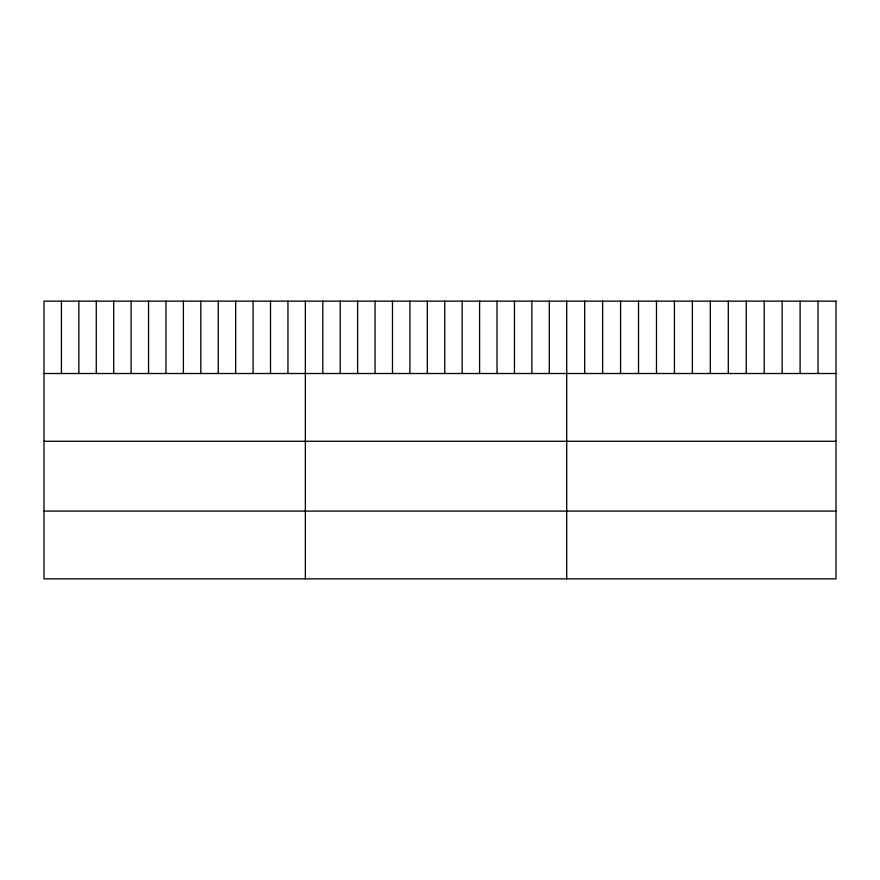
<?xml version="1.0" encoding="UTF-8"?>
<svg xmlns="http://www.w3.org/2000/svg" width="880" height="880" viewBox="0 0 880 880"><rect width="100%" height="100%" fill="white"/><g stroke="black" fill="none" stroke-linecap="round" stroke-linejoin="round"><path stroke-width="1.32" d="M44 373.505L836 373.505M44 441.265L836 441.265M44 511.093L836 511.093M818.048 301.147L818.048 373.505M800.096 301.147L800.096 373.505M782.144 301.147L782.144 373.505M764.192 301.147L764.192 373.505M746.24 301.147L746.24 373.505M728.288 301.147L728.288 373.505M710.336 301.147L710.336 373.505M692.384 301.147L692.384 373.505M674.432 301.147L674.432 373.505M656.48 301.147L656.48 373.505M638.528 301.147L638.528 373.505M620.576 301.147L620.576 373.505M602.624 301.147L602.624 373.505M584.672 301.147L584.672 373.505M566.72 301.147L566.72 578.853M549.296 301.147L549.296 373.505M531.872 301.147L531.872 373.505M514.448 301.147L514.448 373.505M497.024 301.147L497.024 373.505M479.6 301.147L479.6 373.505M462.176 301.147L462.176 373.505M444.752 301.147L444.752 373.505M427.328 301.147L427.328 373.505M409.904 301.147L409.904 373.505M392.48 301.147L392.48 373.505M375.056 301.147L375.056 373.505M357.632 301.147L357.632 373.505M340.208 301.147L340.208 373.505M322.784 301.147L322.784 373.505M305.36 301.147L305.36 578.853M287.936 301.147L287.936 373.505M270.512 301.147L270.512 373.505M253.088 301.147L253.088 373.505M235.664 301.147L235.664 373.505M218.24 301.147L218.24 373.505M200.816 301.147L200.816 373.505M183.392 301.147L183.392 373.505M165.968 301.147L165.968 373.505M148.544 301.147L148.544 373.505M131.12 301.147L131.12 373.505M113.696 301.147L113.696 373.505M96.272 301.147L96.272 373.505M78.848 301.147L78.848 373.505M61.424 301.147L61.424 373.505M836 301.147L44 301.147L44 578.853L836 578.853L836 301.147"/></g></svg>
